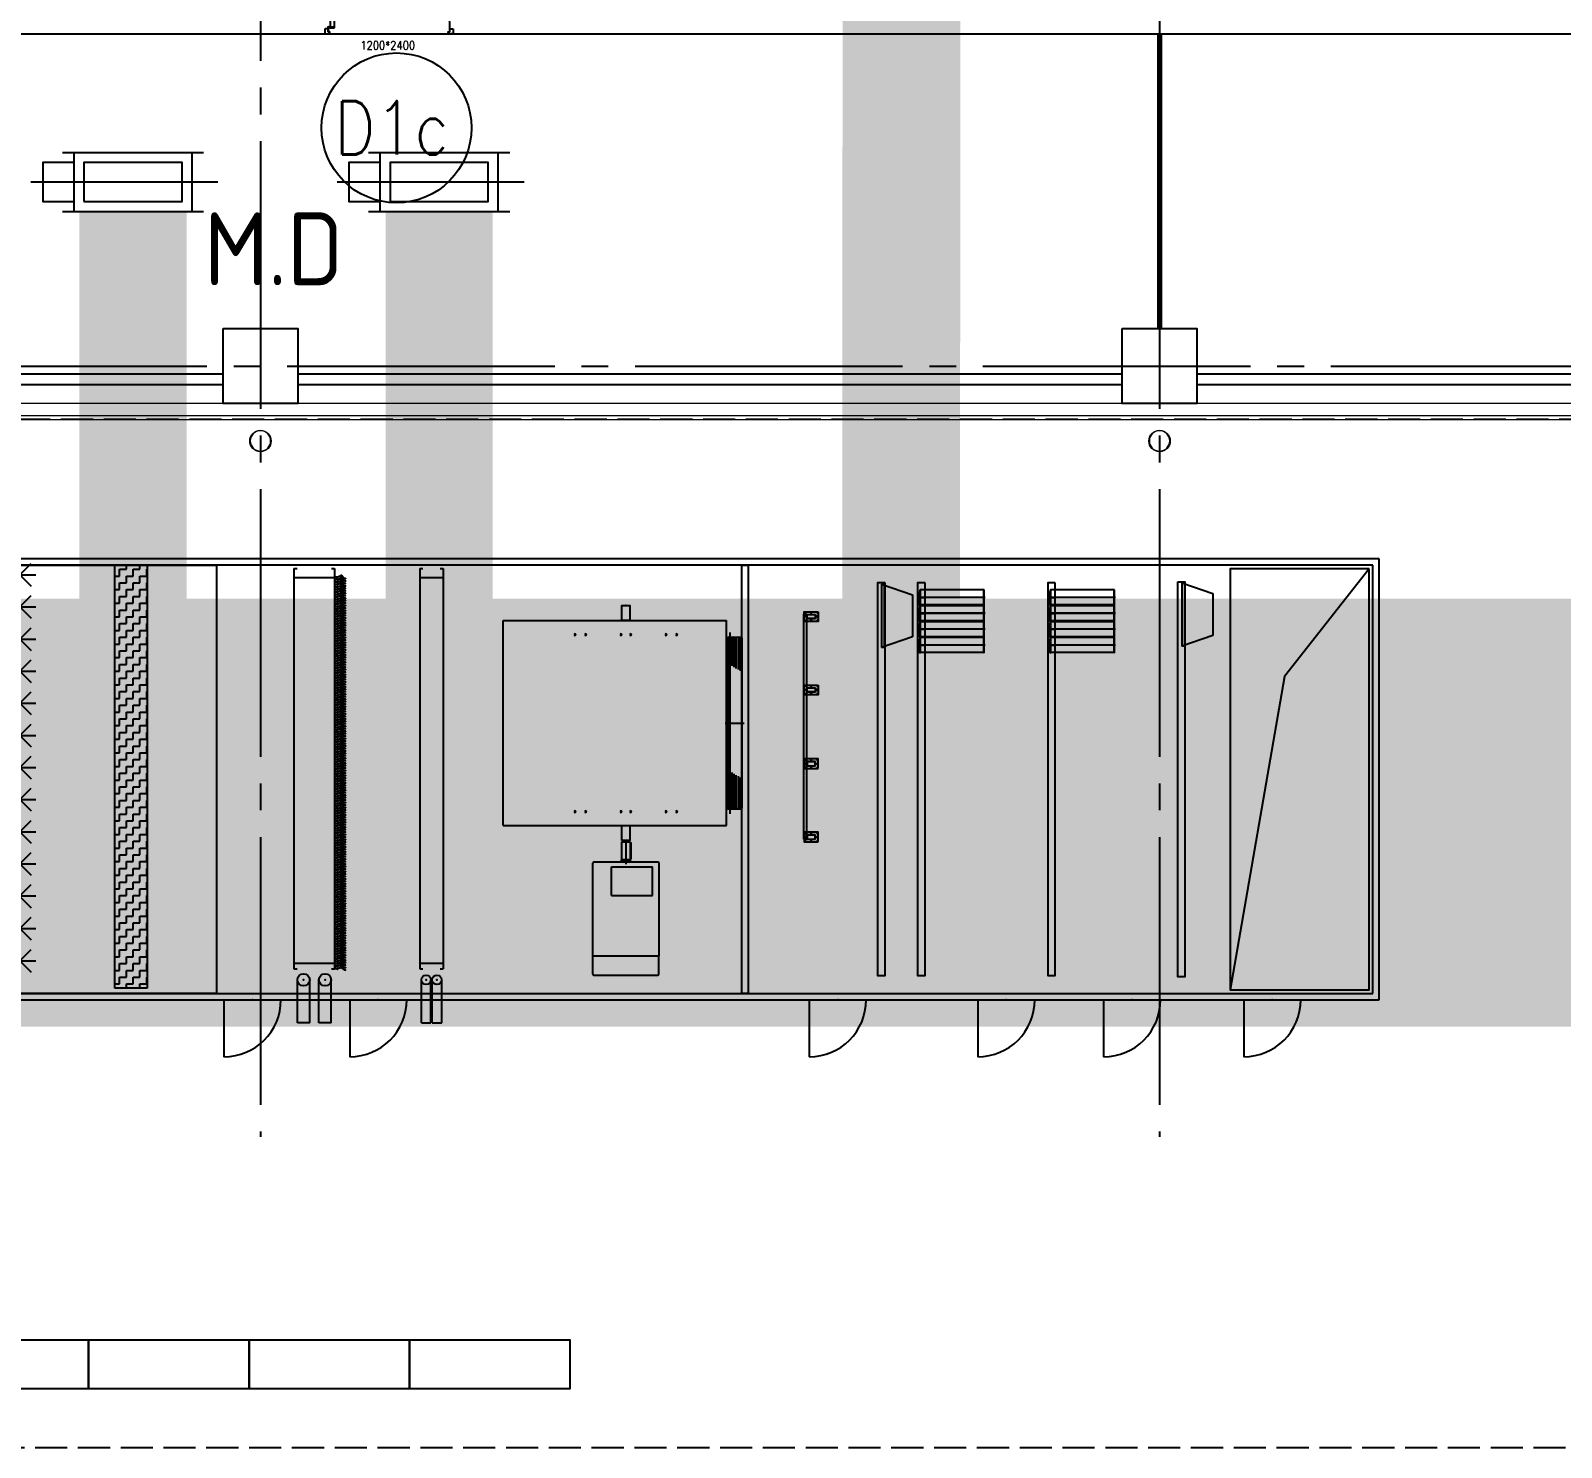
# Model space of a CAD drawing. Extents: x -960 to 27370, y -3283 to 11880.
# Drawn here: x 3265 to 4695, y -1010 to 313 of the extents above; entities that cross this region are included whole.
import ezdxf
from ezdxf.enums import TextEntityAlignment as Align

# ---------------------------------------------------------------- set-up
doc = ezdxf.new("R2010")
doc.units = 0
doc.header["$LTSCALE"] = 100
for name, pattern in [('188K-SM-03-F10-ARCH-PA-Y2257103$0$AP5A-SM-03-F20-ARCH-PA-Y2230801+Y2230803$0$ALL-PA-TXT-Y2221201$0$DASHED', [19.05, 12.7, -6.35]), ('188K-SM-03-F10-MECH-EQ-Y2257103$0$CENTER', [2, 1.25, -0.25, 0.25, -0.25]), ('188K-SM-03-F10-MECH-EQ-Y2257103$0$Hidden H04', [23, 15, -8]), ('X-S-FAB-L10$0$COL-CEN-LIN', [3.25, 2.5, -0.25, 0.25, -0.25]), ('X-S-FAB-L10$0$HIDDEN', [0.4, 0.3, -0.1])]:
    doc.linetypes.add(name, pattern=pattern)
for name, color, linetype in [('0-xref', 8, 'Continuous'), ('188K-SM-03-F10-ARCH-PA-Y2257103$0$K-Divider-7.5', 230, 'Continuous'), ('188K-SM-03-F10-ARCH-PA-Y2257103$0$K-Door', 4, 'Continuous'), ('188K-SM-03-F10-ARCH-PA-Y2257103$0$K-P1S-4.2-單抗', 3, 'Continuous'), ('188K-SM-03-F10-ARCH-PA-Y2257103$0$K-TXT', 7, 'Continuous'), ('188K-SM-03-F10-ARCH-PA-Y2257103$0$K-岩棉 2hr 7.5-非抗', 14, 'Continuous'), ('188K-SM-03-F10-MECH-EQ-Y2257103$0$ARW', 151, 'Continuous'), ('188K-SM-03-F10-MECH-EQ-Y2257103$0$FLC', 40, 'Continuous'), ('188K-SM-03-F10-MECH-EQ-Y2257103$0$HEPA', 6, 'Continuous'), ('188K-SM-03-F10-MECH-EQ-Y2257103$0$MOTOR', 7, 'Continuous'), ('188K-SM-03-F10-MECH-EQ-Y2257103$0$擋水簾', 151, 'Continuous'), ('188K-SM-03-F10-MECH-EQ-Y2257103$0$桶濾', 125, 'Continuous'), ('188K-SM-07-F15-HVAC-MA DUCT-Y2257103$0$0-MAU-SA', 5, 'Continuous'), ('188K-SM-07-F15-HVAC-MA DUCT-Y2257103$0$H-dp-md', 3, 'Continuous'), ('X-S-FAB-L10$0$0-DIM-TXT', 8, 'Continuous'), ('X-S-FAB-L10$0$A-OBJE-MEP', 8, 'Continuous'), ('X-S-FAB-L10$0$A-WALL-EX', 8, 'Continuous'), ('X-S-FAB-L10$0$BLOCK', 8, 'Continuous'), ('X-S-FAB-L10$0$CCL', 8, 'X-S-FAB-L10$0$COL-CEN-LIN'), ('X-S-FAB-L10$0$COL-S', 8, 'Continuous'), ('X-S-FAB-L10$0$HID', 8, 'X-S-FAB-L10$0$HIDDEN')]:
    doc.layers.add(name, color=color, linetype=linetype)
doc.styles.add('188K-SM-03-F10-ARCH-PA-Y2257103$0$AP5A-SM-03-F20-ARCH-PA-Y2230801+Y2230803$0$ALL-PA-TXT-Y2221201$0$Standard', font='txt.shx', dxfattribs={"bigfont": 'chineset.shx'})
doc.styles.add('188K-SM-03-F10-ARCH-PA-Y2257103$0$Standard', font='txt.shx', dxfattribs={"bigfont": 'chineset.shx'})
doc.styles.add('188K-SM-07-F15-HVAC-MA DUCT-Y2257103$0$aa-txt', font='isocp.shx', dxfattribs={"bigfont": 'chineset.shx'})
doc.styles.add('X-S-FAB-L10$0$CHINA', font='simplex.shx', dxfattribs={"width": 0.75, "bigfont": 'chineset.shx'})
doc.styles.add('X-S-FAB-L10$0$Standard', font='', dxfattribs={"width": 0.8})
doc.styles.add('X-S-FAB-L10$0$TG_NOTE_TEXT', font='simplex.shx', dxfattribs={"width": 0.75, "bigfont": 'chineset.shx'})
doc.styles.get('X-S-FAB-L10$0$Standard').set_extended_font_data('Microsoft JhengHei')

# ---------------------------------------------------------------- blocks, each defined once
blk = doc.blocks.new('X-S-FAB-L10$0$FAB2-L05')
at = {"layer": 'X-S-FAB-L10$0$CCL'}
for p, q in [((-22680, 11005), (-22680, 0)), ((-21840, 11005), (-21840, 0)), ((-26880, 720), (1210, 720))]:
    blk.add_line(p, q, dxfattribs=at)
at = {"layer": 'X-S-FAB-L10$0$COL-S'}
for points in [[(-22715, 755), (-22645, 755), (-22645, 685), (-22715, 685)], [(-21875, 755), (-21805, 755), (-21805, 685), (-21875, 685)]]:
    blk.add_lwpolyline(points, close=True, dxfattribs=at)
blk = doc.blocks.new('X-S-FAB-L10')
at = {"layer": 'X-S-FAB-L10$0$A-OBJE-MEP', "lineweight": 0, "flags": 128}
for points in [[(3489.5, -70, 1), (3470.5, -70, 1)], [(4329.5, -70, 1), (4310.5, -70, 1)]]:
    blk.add_lwpolyline(points, format="xyb", close=True, dxfattribs=at)
at = {"layer": 'X-S-FAB-L10$0$A-OBJE-MEP', "lineweight": 0}
for centre in [(3480, -70), (4320, -70)]:
    blk.add_circle(centre, 10, dxfattribs=at)
at = {"layer": 'X-S-FAB-L10$0$A-WALL-EX', "lineweight": 0}
blk.add_line((6815, -46.5), (1800, -46.5), dxfattribs=at)
at = {"layer": 'X-S-FAB-L10$0$A-WALL-EX', "lineweight": 0, "flags": 128}
for points in [[(6815, -35), (1800, -35)], [(1800, -50), (6815, -50)], [(1800, -50), (6815, -50)], [(1800, -50), (6815, -50)], [(1800, -50), (6815, -50)], [(1800, -50), (6815, -50)], [(1800, -50), (6815, -50)], [(1800, -50), (6815, -50)], [(1800, -50), (6815, -50)]]:
    blk.add_lwpolyline(points, dxfattribs=at)
at = {"layer": 'X-S-FAB-L10$0$COL-S'}
for p, q in [((3445, 35), (3515, 35)), ((3445, -35), (3445, 35)), ((3515, 35), (3515, -35)), ((4285, 35), (4355, 35)), ((4285, -35), (4285, 35)), ((4355, 35), (4355, -35)), ((3515, -35), (3445, -35)), ((4355, -35), (4285, -35))]:
    blk.add_line(p, q, dxfattribs=at)
at = {"layer": 'X-S-FAB-L10$0$HID'}
for p, q in [((6803.531, -50), (2509.135, -50)), ((2509.405, -1010), (17209, -1010))]:
    blk.add_line(p, q, dxfattribs=at)
at = {"layer": 'X-S-FAB-L10$0$BLOCK'}
blk.add_blockref('X-S-FAB-L10$0$FAB2-L05', (26160, -720), dxfattribs=at)
at = {"style": 'X-S-FAB-L10$0$TG_NOTE_TEXT', "width": 0.5, "flags": 1}
for p in [(7463.301, 9020), (18268.251, 8649), (11197.77, 4800.167), (16485.801, 4800.167), (25420.27, 2635), (13360, 320.001, 0), (7463.301, -33.333)]:
    blk.add_attdef('WH', text='', height=20, dxfattribs=at).set_placement(p, align=Align.BOTTOM_LEFT)
at = {"width": 0.5}
for style, p in [('X-S-FAB-L10$0$TG_NOTE_TEXT', (7585, 9020)), ('X-S-FAB-L10$0$TG_NOTE_TEXT', (18389.95, 8649)), ('X-S-FAB-L10$0$TG_NOTE_TEXT', (11117.5, 4813.5)), ('X-S-FAB-L10$0$TG_NOTE_TEXT', (16607.5, 4813.5)), ('X-S-FAB-L10$0$TG_NOTE_TEXT', (25350, 2635)), ('X-S-FAB-L10$0$Standard', (13129.375, 325.001, 0)), ('X-S-FAB-L10$0$TG_NOTE_TEXT', (7585, -20))]:
    blk.add_attdef('DESC', text='', height=10, dxfattribs=dict(at, style=style)).set_placement(p, align=Align.BOTTOM_LEFT)
for tag, style, p in [('TYPE', 'X-S-FAB-L10$0$TG_NOTE_TEXT', (7619.286, 9020)), ('NO', 'X-S-FAB-L10$0$TG_NOTE_TEXT', (7650.095, 9020)), ('TYPE', 'X-S-FAB-L10$0$TG_NOTE_TEXT', (18424.236, 8649)), ('NO', 'X-S-FAB-L10$0$TG_NOTE_TEXT', (18455.045, 8649)), ('NO', 'X-S-FAB-L10$0$TG_NOTE_TEXT', (11088.595, 4813.5)), ('TYPE', 'X-S-FAB-L10$0$TG_NOTE_TEXT', (11151.786, 4813.5)), ('TYPE', 'X-S-FAB-L10$0$TG_NOTE_TEXT', (16641.786, 4813.5)), ('NO', 'X-S-FAB-L10$0$TG_NOTE_TEXT', (16672.595, 4813.5)), ('NO', 'X-S-FAB-L10$0$TG_NOTE_TEXT', (25313, 2635)), ('TYPE', 'X-S-FAB-L10$0$TG_NOTE_TEXT', (25350, 2635)), ('NO', 'X-S-FAB-L10$0$Standard', (13100, 320.001, 0)), ('TYPE', 'X-S-FAB-L10$0$Standard', (13129.375, 320.001, 0)), ('TYPE', 'X-S-FAB-L10$0$TG_NOTE_TEXT', (7619.286, -20)), ('NO', 'X-S-FAB-L10$0$TG_NOTE_TEXT', (7650.095, -20))]:
    blk.add_attdef(tag, text='', height=10, dxfattribs=dict(at, style=style)).set_placement(p, align=Align.BOTTOM_RIGHT)
at = {"style": 'X-S-FAB-L10$0$TG_NOTE_TEXT', "width": 0.5, "flags": 1}
for rotation, p in [(180, (43, 7480)), (180, (943, 7480)), (90, (24310, 3717.77)), (270, (17080, 1711.699))]:
    blk.add_attdef('WH', text='', height=20, rotation=rotation, dxfattribs=at).set_placement(p, align=Align.BOTTOM_LEFT)
at = {"width": 0.5}
for rotation, style, p in [(180, 'X-S-FAB-L10$0$Standard', (317.625, 7480)), (180, 'X-S-FAB-L10$0$Standard', (1217.625, 7480)), (90, 'X-S-FAB-L10$0$TG_NOTE_TEXT', (24310, 3647.5)), (270, 'X-S-FAB-L10$0$TG_NOTE_TEXT', (17080, 1605))]:
    blk.add_attdef('DESC', text='', height=10, rotation=rotation, dxfattribs=dict(at, style=style)).set_placement(p, align=Align.BOTTOM_LEFT)
for tag, rotation, style, p in [('TYPE', 180, 'X-S-FAB-L10$0$Standard', (317.625, 7480)), ('NO', 180, 'X-S-FAB-L10$0$Standard', (347, 7480)), ('TYPE', 180, 'X-S-FAB-L10$0$Standard', (1217.625, 7480)), ('NO', 180, 'X-S-FAB-L10$0$Standard', (1247, 7480)), ('TYPE', 90, 'X-S-FAB-L10$0$TG_NOTE_TEXT', (24310, 3647.5)), ('NO', 90, 'X-S-FAB-L10$0$TG_NOTE_TEXT', (24310, 3610.5)), ('TYPE', 270, 'X-S-FAB-L10$0$TG_NOTE_TEXT', (17080, 1605)), ('NO', 270, 'X-S-FAB-L10$0$TG_NOTE_TEXT', (17080, 1573))]:
    blk.add_attdef(tag, text='', height=10, rotation=rotation, dxfattribs=dict(at, style=style)).set_placement(p, align=Align.BOTTOM_RIGHT)
at = {"layer": 'X-S-FAB-L10$0$0-DIM-TXT', "style": 'X-S-FAB-L10$0$CHINA', "width": 0.75}
for p in [(667.414, 7855.1, -2689.4), (22627.353, 6728.814), (25644.722, 6728.814), (24778.787, 5569.051), (1118.252, 4980), (417.801, 4594.623), (23874.84, 4355), (22927.43, 4330.122), (23749.869, 3901.367), (417.801, 3765.236), (1118.252, 3730), (417.801, 3115.79), (536.882, 2227.832), (16908.994, 1782.652), (888.445, 880.466), (16977.43, 750), (18878.841, 750), (25641.221, 553.233), (21364.03, 526.894)]:
    blk.add_attdef('HIG', text='', height=80, dxfattribs=at).set_placement(p, align=Align.MIDDLE_LEFT)
blk = doc.blocks.new('188K-SM-03-F10-ARCH-PA-Y2257103$0$單開庫板門-1200x2400)圓型拉環鎖+輔助鎖)')
at = {"ltscale": 0.1}
for p, q in [((26008.6, -11403.6), (26004.5, -11403.6)), ((26004.5, -11403.6), (26004.5, -11414.1)), ((26008.6, -11414.1), (26008.6, -11403.6)), ((26004.5, -11414.1), (26004.5, -11415.3)), ((26004.5, -11414.1), (26008.6, -11414.1)), ((26004.5, -11415.4), (26004.6, -11415.5)), ((26008.6, -11414), (26004.6, -11414)), ((26004.6, -11414.3), (26004.6, -11414.2)), ((26004.6, -11415.3), (26004.6, -11414.5)), ((26004.7, -11414.1), (26006.5, -11414.1)), ((26005.1, -11414.4), (26004.7, -11414.4)), ((26004.7, -11414.5), (26005.1, -11414.5)), ((26004.7, -11414.5), (26004.7, -11506)), ((26004.7, -11506), (26004.7, -11414.5)), ((26004.7, -11414.5), (26004.7, -11414.5)), ((26004.7, -11415.4), (26004.7, -11415.3)), ((26005.2, -11414.4), (26005.2, -11414.4)), ((26006.5, -11414.1), (26006.6, -11414.1)), ((26006.6, -11414.1), (26006.6, -11414.1)), ((26006.6, -11414.1), (26008.4, -11414.1)), ((26008.4, -11414.4), (26008, -11414.4)), ((26008, -11414.4), (26008, -11414.4)), ((26008, -11414.5), (26008.4, -11414.5)), ((26008.4, -11506), (26008.4, -11414.5)), ((26008.4, -11414.5), (26008.4, -11414.5)), ((26008.4, -11414.5), (26008.4, -11506)), ((26008.4, -11415.3), (26008.4, -11415.4)), ((26008.5, -11414.2), (26008.5, -11414.3)), ((26008.5, -11414.5), (26008.5, -11415.3)), ((26008.5, -11415.5), (26008.6, -11415.4)), ((26008.6, -11415.3), (26008.6, -11414.1)), ((26008.6, -11506.4), (26004.5, -11506.4)), ((26004.5, -11506.4), (26004.5, -11518)), ((26004.7, -11506), (26004.7, -11506)), ((26008.4, -11506), (26008.4, -11506)), ((26008.6, -11518), (26008.6, -11506.4)), ((25999.5, -11519.7), (25999.5, -11523.2)), ((26002.5, -11519.1), (26000, -11519.1)), ((26000, -11523.7), (26002.4, -11523.7)), ((26002.4, -11523.7), (26004.1, -11522.6)), ((26002.9, -11518.5), (26002.6, -11518.5)), ((26002.6, -11518.5), (26002.6, -11521)), ((26002.6, -11521.9), (26002.6, -11519.3)), ((26002.6, -11521), (26002.9, -11521)), ((26003.4, -11521.9), (26002.6, -11521.9)), ((26002.9, -11521), (26002.9, -11518.5)), ((26003.3, -11522.2), (26003.3, -11522)), ((26003.3, -11522), (26003.4, -11522)), ((26004, -11522.2), (26003.3, -11522.2)), ((26008.3, -11517.5), (26003.6, -11517.5)), ((26003.6, -11517.5), (26003.6, -11517.7)), ((26003.6, -11517.7), (26008.3, -11517.7)), ((26004.1, -11521.9), (26003.9, -11521.9)), ((26003.9, -11522), (26004, -11522)), ((26004, -11522), (26004, -11522.2)), ((26004.2, -11522.4), (26004.2, -11521.9)), ((26004.5, -11518), (26008.6, -11518)), ((26008.3, -11517.7), (26008.3, -11517.5)), ((26114.8, -11521.9), (26115.1, -11521.9)), ((26114.8, -11522.4), (26114.8, -11521.9)), ((26114.9, -11522), (26114.9, -11522.2)), ((26115.1, -11522), (26114.9, -11522)), ((26114.9, -11522.2), (26115.7, -11522.2)), ((26116.6, -11523.7), (26114.9, -11522.6)), ((26115.5, -11521.9), (26116.3, -11521.9)), ((26115.7, -11522), (26115.5, -11522)), ((26115.7, -11522.2), (26115.7, -11522)), ((26116.3, -11521.9), (26116.3, -11519.3)), ((26116.5, -11519.1), (26119, -11519.1)), ((26119, -11523.7), (26116.6, -11523.7)), ((26119.5, -11519.7), (26119.5, -11523.2))]:
    blk.add_line(p, q, dxfattribs=at)
blk.add_lwpolyline([(26006.6, -11506.4), (26006.5, -11506.3), (26004.7, -11506.3, -0.414214), (26004.6, -11506.3), (26004.6, -11506.1, -0.414214), (26004.7, -11506.1), (26005.1, -11506.1, 0.414214), (26005.2, -11506.1), (26005.2, -11506, 0.414214), (26005.1, -11506), (26004.7, -11506, -0.414214), (26004.6, -11506), (26004.6, -11505.2, -0.414214), (26004.7, -11505.2), (26004.7, -11505.2, 0.414214), (26004.7, -11505.2), (26004.7, -11505, 0.72636), (26004.6, -11505), (26004.5, -11505.1, 0.158507), (26004.5, -11505.2), (26004.5, -11506.4, 0.414214), (26004.6, -11506.5), (26008.6, -11506.5, 0.414214), (26008.6, -11506.4), (26008.6, -11505.2, 0.158507), (26008.6, -11505.1), (26008.5, -11505, 0.72636), (26008.4, -11505), (26008.4, -11505.2, 0.414214), (26008.5, -11505.2, -0.414214), (26008.5, -11505.2), (26008.5, -11506, -0.414214), (26008.4, -11506), (26008, -11506, 0.414214), (26008, -11506), (26008, -11506.1, 0.414214), (26008, -11506.1), (26008.4, -11506.1, -0.414214), (26008.5, -11506.1), (26008.5, -11506.3, -0.414214), (26008.4, -11506.3), (26006.6, -11506.3)], format="xyb", close=True, dxfattribs=at)
for points in [[(25999.5, -11518.9), (25999.5, -11523.9)], [(26119.5, -11518.9), (26119.5, -11523.9)]]:
    blk.add_lwpolyline(points)
at = {"linetype": '188K-SM-03-F10-ARCH-PA-Y2257103$0$AP5A-SM-03-F20-ARCH-PA-Y2230801+Y2230803$0$ALL-PA-TXT-Y2221201$0$DASHED', "ltscale": 0.01}
blk.add_arc((26001.1, -11518.7), 115.3, 359.8531, 85.8135, dxfattribs=at)
at = {"ltscale": 0.1}
for centre, radius, start, end in [((26004.6, -11414.1), 0.0313, 90, 180), ((26004.6, -11415.3), 0.0313, 180, 216.0274), ((26004.7, -11414.2), 0.0313, 90, 180), ((26004.7, -11414.3), 0.0313, 180, 270), ((26004.7, -11414.5), 0.0313, 90, 180), ((26004.7, -11415.3), 0.0209, 180, 270), ((26004.7, -11415.4), 0.0313, 216.0274, 360), ((26004.7, -11415.3), 0.0209, 360, 90), ((26005.1, -11414.4), 0.0313, 270, 0), ((26005.1, -11414.4), 0.0313, 0, 90), ((26008, -11414.4), 0.0313, 90, 180), ((26008, -11414.4), 0.0313, 180, 270), ((26008.4, -11414.2), 0.0313, 360, 90), ((26008.4, -11414.3), 0.0313, 270, 0), ((26008.4, -11414.5), 0.0313, 0, 90), ((26008.5, -11415.3), 0.0209, 90, 180), ((26008.5, -11415.4), 0.0313, 180, 323.9726), ((26008.5, -11415.3), 0.0209, 270, 360), ((26008.6, -11414.1), 0.0313, 360, 90), ((26008.6, -11415.3), 0.0313, 323.9726, 360)]:
    blk.add_arc(centre, radius, start, end, dxfattribs=at)
for centre, major_axis, start_param, end_param in [((26000, -11519.7), (0.369, -0.369), 2.356194, 3.926991), ((26000, -11523.2), (-0.369, -0.369), 5.497787, 7.068583), ((26002.5, -11519.3), (0.111, -0.111), 7.068583, 8.63938), ((26003.4, -11521.9), (-0.0369, -0.0369), 0.785398, 3.926991), ((26003.9, -11521.9), (-0.0369, -0.0369), 3.926991, 7.068583), ((26004.1, -11521.9), (0.0369, -0.0369), 7.068583, 8.63938), ((26003.9, -11522.4), (0.221, -0.221), 6.162283, 7.068583), ((26114.8, -11521.9), (-0.0369, -0.0369), -2.356194, -0.785398), ((26115.1, -11522.4), (-0.221, -0.221), -0.785398, 0.120903), ((26115.1, -11521.9), (0.0369, -0.0369), -0.785398, 2.356194), ((26115.5, -11521.9), (0.0369, -0.0369), 2.356194, 5.497787), ((26116.5, -11519.3), (-0.111, -0.111), -2.356194, -0.785398), ((26119, -11519.7), (-0.369, -0.369), 2.356194, 3.926991), ((26119, -11523.2), (0.369, -0.369), -0.785398, 0.785398)]:
    blk.add_ellipse(centre, major_axis=major_axis, ratio=1, start_param=start_param, end_param=end_param, dxfattribs=at)
at = {"ltscale": 0.1, "extrusion": (0, 0, -1)}
blk.add_ellipse((26003.1, -11517.9), major_axis=(-0.516, 0.516), ratio=1, start_param=5.497787, end_param=11.780972, dxfattribs=at)
at = {"color": 8, "ltscale": 0.1, "style": '188K-SM-03-F10-ARCH-PA-Y2257103$0$AP5A-SM-03-F20-ARCH-PA-Y2230801+Y2230803$0$ALL-PA-TXT-Y2221201$0$Standard', "width": 0.85}
blk.add_text('1200*2400', height=8, dxfattribs=at).set_placement((26058.4, -11534.4), align=Align.MIDDLE_CENTER)
blk = doc.blocks.new('188K-SM-03-F10-ARCH-PA-Y2257103')
at = {"layer": '188K-SM-03-F10-ARCH-PA-Y2257103$0$K-Divider-7.5', "const_width": 5, "elevation": 0}
blk.add_lwpolyline([(4320, 310), (4320, 35)], dxfattribs=at)
at = {"layer": '188K-SM-03-F10-ARCH-PA-Y2257103$0$K-P1S-4.2-單抗'}
blk.add_line((7405, 310, 0), (1860, 310, 0), dxfattribs=at)
at = {"layer": '188K-SM-03-F10-ARCH-PA-Y2257103$0$K-TXT'}
blk.add_circle((3607.1, 222.4, 0), 70, dxfattribs=at)
at = {"layer": '188K-SM-03-F10-ARCH-PA-Y2257103$0$K-岩棉 2hr 7.5-非抗'}
for p, q in [((3445, -7.5, 0), (2675, -7.5, 0)), ((4285, -7.5, 0), (3515, -7.5, 0)), ((5125, -7.5, 0), (4355, -7.5, 0)), ((3445, -17.5, 0), (2675, -17.5, 0)), ((4285, -17.5, 0), (3515, -17.5, 0)), ((5125, -17.5, 0), (4355, -17.5, 0))]:
    blk.add_line(p, q, dxfattribs=at)
at = {"layer": '188K-SM-03-F10-ARCH-PA-Y2257103$0$K-Door'}
blk.add_blockref('188K-SM-03-F10-ARCH-PA-Y2257103$0$單開庫板門-1200x2400)圓型拉環鎖+輔助鎖)', (-22459.5, 11833.9), dxfattribs=at)
at = {"layer": '188K-SM-03-F10-ARCH-PA-Y2257103$0$K-TXT', "style": '188K-SM-03-F10-ARCH-PA-Y2257103$0$Standard', "width": 0.85}
blk.add_text('D1c', height=50, dxfattribs=at).set_placement((3602.7, 222.4, 0), align=Align.MIDDLE)
blk = doc.blocks.new('188K-SM-03-F10-MECH-EQ-Y2257103$0$eli')
at = {"layer": '188K-SM-03-F10-MECH-EQ-Y2257103$0$擋水簾'}
for p, q in [((-48, 17), (-47, 16)), ((-46, 17), (-46, 17)), ((-42, 18), (-41, 21)), ((-40, 21), (-38, 21)), ((-40, 18), (-39, 20)), ((-39, 20), (-38, 20)), ((-5, 2), (-12, 7)), ((-4, 3), (-9, 6)), ((20, 24), (9, 13)), ((21, 23), (10, 11))]:
    blk.add_line(p, q, dxfattribs=at)
for centre, radius, start, end in [((-60, 16), 0.892, 56.5251, 332.9034), ((-46, 16), 0.841, 225, 45), ((-40, 20), 1.19, 90, 155), ((-39, 20), 0.595, 90, 155), ((-38, 21), 0.595, 270, 90), ((0, 8), 8.33, 233.7229, 329.3372), ((0, 8), 7.14, 233.7229, 329.3372), ((7, 4), 0.595, 329.3372, 149.3372), ((40, 31), 0.892, 241.4202, 146.5072)]:
    blk.add_arc(centre, radius, start, end, dxfattribs=at)
for centre, major_axis, ratio, start_param, end_param in [((-45, -34), (54.7, 1), 0.945652, 1.612744, 1.817259), ((-45, -34), (54.7, 1), 0.945652, 0.892621, 1.570796), ((-2, 15), (13.6, 1.8), 0.565217, 3.706747, 4.814407), ((-3, 15), (14.6, 2.6), 0.6, 4.193923, 5.58693), ((-3, 15), (13.5, 2.4), 0.565217, -1.468778, -0.576163), ((30, 18), (13.2, 9.6), 0.581818, 0.469896, 1.87896)]:
    blk.add_ellipse(centre, major_axis=major_axis, ratio=ratio, start_param=start_param, end_param=end_param, dxfattribs=at)
for points, knots in [([(-42, 18), (-45, 19), (-48, 19), (-54, 18), (-57, 17), (-60, 17)], [4.6316548, 4.6316548, 4.6316548, 4.6316548, 4.809552, 4.809552, 4.958975, 4.958975, 4.958975, 4.958975]), ([(-13, 9), (-14, 10), (-16, 11), (-20, 13), (-24, 15), (-32, 17), (-36, 18), (-40, 18), (-40, 18), (-40, 18)], [4.0840634, 4.0840634, 4.0840634, 4.0840634, 4.1613431, 4.1613431, 4.3774127, 4.3774127, 4.5934823, 4.5934823, 4.6006647, 4.6006647, 4.6006647, 4.6006647]), ([(39, 31), (39, 31), (38, 32), (36, 32), (34, 31), (30, 30), (28, 29), (25, 27), (23, 26), (21, 24), (20, 24), (20, 23)], [6.799371, 6.799371, 6.799371, 6.799371, 6.892242, 6.892242, 7.324796, 7.324796, 7.671916, 7.671916, 8.019037, 8.019037, 8.162145, 8.162145, 8.162145, 8.162145])]:
    blk.add_open_spline(points, degree=3, knots=knots, dxfattribs=at)
blk = doc.blocks.new('188K-SM-03-F10-MECH-EQ-Y2257103$0$A$C1EE42846')
at = {"color": 4}
for p, q in [((0, 3970), (0, 230)), ((0, 3970), (30, 3970)), ((380, 3880), (0, 3880)), ((350, 3970), (380, 3970)), ((380, 3970), (380, 230)), ((380, 280), (0, 280)), ((0, 230), (30, 230)), ((350, 230), (380, 230)), ((33, -275), (33, 127)), ((147, -275), (147, 127)), ((233, -275), (233, 127)), ((347, -275), (347, 129)), ((147, -275), (33, -275)), ((347, -275), (233, -275))]:
    blk.add_line(p, q, dxfattribs=at)
for centre in [(90, 127), (290, 127)]:
    blk.add_circle(centre, 57.1, dxfattribs=at)
for p in [(90, 127), (290, 127)]:
    blk.add_point(p, dxfattribs=at)
at = {"xscale": -0.9824656600831077, "yscale": 0.9824656600831077, "zscale": 0.9824656600831077, "rotation": 180}
for p in [(442, 3905), (442, 3882), (442, 3790), (442, 3767), (442, 3744), (442, 3721), (442, 3859), (442, 3836), (442, 3813), (442, 3698), (442, 3675), (442, 3652), (442, 3629), (442, 3606), (442, 3583), (442, 3560), (442, 3537), (442, 3514), (442, 3491), (442, 3468), (442, 3445), (442, 3422), (442, 3399), (442, 3376), (442, 3353), (442, 3330), (442, 3307), (442, 3284), (442, 3261), (442, 3238), (442, 3215), (442, 3192), (442, 3169), (442, 3146), (442, 3123), (442, 3100), (442, 3077), (442, 3054), (442, 3031), (442, 3008), (442, 2985), (442, 2962), (442, 2939), (442, 2916), (442, 2893), (442, 2870), (442, 2847), (442, 2824), (442, 2801), (442, 2778), (442, 2755), (442, 2732), (442, 2709), (442, 2686), (442, 2663), (442, 2640), (442, 2617), (442, 2594), (442, 2571), (442, 2548), (442, 2525), (442, 2502), (442, 2479), (442, 2456), (442, 2433), (442, 2410), (442, 2387), (442, 2364), (442, 2341), (442, 2318), (442, 2295), (442, 2272), (442, 2249), (442, 2226), (442, 2203), (442, 2180), (442, 2157), (442, 2134), (442, 2111), (442, 2088), (442, 2065), (442, 2042), (442, 2019), (442, 1996), (442, 1973), (442, 1950), (442, 1927), (442, 1904), (442, 1881), (442, 1858), (442, 1835), (442, 1812), (442, 1789), (442, 1766), (442, 1743), (442, 1720), (442, 1697), (442, 1674), (442, 1651), (442, 1628), (442, 1605), (442, 1582), (442, 1559), (442, 1536), (442, 1513), (442, 1490), (442, 1467), (442, 1444), (442, 1421), (442, 1398), (442, 1375), (442, 1352), (442, 1329), (442, 1306), (442, 1283), (442, 1260), (442, 1237), (442, 1214), (442, 1191), (442, 1168), (442, 1145), (442, 1122), (442, 1099), (442, 1076), (442, 1053), (442, 1030), (442, 1007), (442, 984), (442, 961), (442, 938), (442, 915), (442, 892), (442, 869), (442, 846), (442, 823), (442, 800), (442, 777), (442, 754), (442, 731), (442, 708), (442, 685), (442, 662), (442, 639), (442, 616), (442, 593), (442, 570), (442, 547), (442, 524), (442, 501), (442, 478), (442, 455), (442, 432), (442, 409), (442, 386), (442, 363), (442, 340), (442, 317), (442, 294), (442, 271), (442, 248)]:
    blk.add_blockref('188K-SM-03-F10-MECH-EQ-Y2257103$0$eli', p, dxfattribs=at)
blk = doc.blocks.new('188K-SM-03-F10-MECH-EQ-Y2257103$0$A$C20831D72')
at = {"color": 1}
for p, q in [((0, 3970), (0, 230)), ((0, 3970), (30, 3970)), ((220, 3880), (0, 3880)), ((190, 3970), (220, 3970)), ((220, 3970), (220, 230)), ((220, 280), (0, 280)), ((0, 230), (30, 230)), ((190, 230), (220, 230)), ((15, -275), (15, 127)), ((105, -275), (105, 127)), ((115, -275), (115, 127)), ((205, -275), (205, 127)), ((15, -275), (105, -275)), ((115, -275), (205, -275))]:
    blk.add_line(p, q, dxfattribs=at)
for centre in [(60, 127), (160, 127)]:
    blk.add_circle(centre, 44.5, dxfattribs=at)
for p in [(60, 127), (160, 127)]:
    blk.add_point(p, dxfattribs=at)
blk = doc.blocks.new('188K-SM-03-F10-MECH-EQ-Y2257103$0$%%C7 孔徑')
at = {"color": 4}
blk.add_circle((0, 0), 3.5, dxfattribs=at)
blk.add_point((0, 0))
blk = doc.blocks.new('188K-SM-03-F10-MECH-EQ-Y2257103$0$A$C6e2866f5')
blk.add_lwpolyline([(45, -105), (-45, -105), (-45, 25), (45, 25)], close=True)
at = {"linetype": '188K-SM-03-F10-MECH-EQ-Y2257103$0$Hidden H04', "lineweight": -3}
for points in [[(-20, 0), (20, 0), (20, -80), (-20, -80)], [(-18, -2), (18, -2), (18, -78), (-18, -78)]]:
    blk.add_lwpolyline(points, close=True, dxfattribs=at)
for p in [(-37, 17), (0, 17), (37, 17), (-37, -40), (36.75, -40)]:
    blk.add_blockref('188K-SM-03-F10-MECH-EQ-Y2257103$0$%%C7 孔徑', p)
at = {"xscale": -1, "rotation": 180}
for p in [(-37, -97), (0, -97), (37, -97)]:
    blk.add_blockref('188K-SM-03-F10-MECH-EQ-Y2257103$0$%%C7 孔徑', p, dxfattribs=at)
blk = doc.blocks.new('188K-SM-03-F10-MECH-EQ-Y2257103$0$A$C3A4033FF')
blk.add_blockref('188K-SM-03-F10-MECH-EQ-Y2257103$0$A$C6e2866f5', (-20, 0))
blk = doc.blocks.new('188K-SM-03-F10-MECH-EQ-Y2257103$0$FLC-1250-W')
at = {"layer": '188K-SM-03-F10-MECH-EQ-Y2257103$0$FLC'}
for p, q in [((0, 796), (0, -796)), ((130, 796), (130, -796))]:
    blk.add_line(p, q, dxfattribs=at)
at = {"layer": '188K-SM-03-F10-MECH-EQ-Y2257103$0$FLC', "color": 1}
for p, q in [((20, 546), (20, 796)), ((40, 534), (40, 796)), ((60, 523), (60, 796)), ((80, 511), (80, 796)), ((100, 500), (100, 796)), ((120, 488), (120, 796)), ((20, -796), (20, -450)), ((40, -796), (40, -462)), ((60, -796), (60, -473)), ((80, -796), (80, -485)), ((100, -796), (100, -496)), ((120, -796), (120, -508))]:
    blk.add_line(p, q, dxfattribs=at)
at = {"layer": '188K-SM-03-F10-MECH-EQ-Y2257103$0$FLC', "color": 1, "linetype": '188K-SM-03-F10-MECH-EQ-Y2257103$0$CENTER', "ltscale": 5}
blk.add_line((-25, 0), (152, 0), dxfattribs=at)
at = {"layer": '188K-SM-03-F10-MECH-EQ-Y2257103$0$FLC'}
for centre, start, end in [((5, 796), 0, 180), ((15, 796), 0, 180), ((25, 796), 0, 180), ((35, 796), 0, 180), ((45, 796), 0, 180), ((55, 796), 0, 180), ((65, 796), 0, 180), ((75, 796), 0, 180), ((85, 796), 0, 180), ((95, 796), 0, 180), ((105, 796), 0, 180), ((115, 796), 0, 180), ((125, 796), 0, 180), ((125, 796), 0, 180), ((125, 796), 0, 180), ((125, 796), 0, 180), ((125, 796), 0, 180), ((125, 796), 0, 180), ((125, 796), 0, 180), ((125, 796), 0, 180), ((125, 796), 0, 180), ((125, 796), 0, 180), ((125, 796), 0, 180), ((125, 796), 0, 180), ((5, -796), 180, 0), ((15, -796), 180, 0), ((25, -796), 180, 0), ((35, -796), 180, 0), ((45, -796), 180, 0), ((55, -796), 180, 0), ((65, -796), 180, 0), ((75, -796), 180, 0), ((85, -796), 180, 0), ((95, -796), 180, 0), ((105, -796), 180, 0), ((115, -796), 180, 0), ((125, -796), 180, 0), ((125, -796), 180, 0), ((125, -796), 180, 0), ((125, -796), 180, 0), ((125, -796), 180, 0), ((125, -796), 180, 0), ((125, -796), 180, 0), ((125, -796), 180, 0), ((125, -796), 180, 0), ((125, -796), 180, 0), ((125, -796), 180, 0), ((125, -796), 180, 0)]:
    blk.add_arc(centre, 5, start, end, dxfattribs=at)
blk = doc.blocks.new('188K-SM-03-F10-MECH-EQ-Y2257103$0$%%C14 孔位')
at = {"color": 1}
blk.add_circle((0, 0), 7, dxfattribs=at)
blk.add_point((0, 0))
blk = doc.blocks.new('188K-SM-03-F10-MECH-EQ-Y2257103$0$A$C7940598F')
for p, q in [((0, 0), (0, 2085)), ((0, 2085), (1915, 2085)), ((1804, 2115), (111, 2115)), ((164, 2115), (164, 2085)), ((1751, 2115), (1751, 2085)), ((1915, 0), (1915, 2085)), ((0, 0), (1915, 0))]:
    blk.add_line(p, q)
for points in [[(-140, 1107.5), (0, 1107.5), (0, 1182.5), (-140, 1182.5)], [(1915, 1107.5), (2055, 1107.5), (2055, 1182.5), (1915, 1182.5)]]:
    blk.add_lwpolyline(points, close=True)
for p in [(-140, 1145), (2055, 1145)]:
    blk.add_point(p)
for p in [(131, 1620), (1784, 1620), (131, 1520), (1784, 1520), (131, 1190), (1784, 1190), (131, 1100), (1784, 1100), (131, 770), (1784, 770), (131, 670), (1784, 670)]:
    blk.add_blockref('188K-SM-03-F10-MECH-EQ-Y2257103$0$%%C14 孔位', p)
blk = doc.blocks.new('188K-SM-03-F10-MECH-EQ-Y2257103$0$HPF-610-292側視圖')
at = {"layer": '188K-SM-03-F10-MECH-EQ-Y2257103$0$HEPA'}
for p, q in [((0, 598), (292, 498)), ((0, 598), (0, 6)), ((0, 598), (25, 598)), ((25, 598), (25, 6)), ((292, 498), (292, 106)), ((292, 106), (0, 6)), ((25, 6), (0, 6))]:
    blk.add_line(p, q, dxfattribs=at)
blk = doc.blocks.new('188K-SM-03-F10-MECH-EQ-Y2257103$0$A$C03D53DB9')
at = {"layer": '188K-SM-03-F10-MECH-EQ-Y2257103$0$桶濾'}
for p, q in [((10, 0), (10, 145)), ((10, 145), (13, 145)), ((13, 0), (13, 145)), ((13, 143), (607, 143)), ((610, 145), (607, 145)), ((607, 145), (607, 0)), ((610, 145), (610, 0)), ((0, 72), (602, 72)), ((13, 2), (607, 2)), ((624, 72), (557, 72)), ((614, 127), (610, 127)), ((614, 17), (610, 17)), ((617, 11), (610, 11)), ((617, 6), (610, 6)), ((614, 127), (614, 17)), ((617, 107), (614, 107)), ((617, 102), (614, 102)), ((617, 108), (617, 100)), ((617, 12), (617, 4)), ((619, 109), (618, 109)), ((618, 109), (618, 99)), ((619, 99), (618, 99)), ((619, 13), (618, 13)), ((618, 13), (618, 3)), ((619, 3), (618, 3)), ((619, 99), (619, 109)), ((622, 106), (619, 109)), ((622, 103), (619, 99)), ((619, 3), (619, 13)), ((622, 10), (619, 13)), ((622, 7), (619, 3)), ((622, 106), (622, 103)), ((622, 10), (622, 7)), ((10, 0), (13, 0)), ((610, 0), (607, 0))]:
    blk.add_line(p, q, dxfattribs=at)
for centre, start, end in [((618, 108), 90, 180), ((618, 100), 180, 270), ((618, 12), 90, 180), ((618, 4), 180, 270)]:
    blk.add_arc(centre, 1, start, end, dxfattribs=at)
blk = doc.blocks.new('188K-SM-03-F10-MECH-EQ-Y2257103$0$Motor315L-頂視圖-東(50HZ)')
blk.add_line((45, -17), (45, -173))
at = {"layer": '188K-SM-03-F10-MECH-EQ-Y2257103$0$MOTOR', "color": 1, "linetype": '188K-SM-03-F10-MECH-EQ-Y2257103$0$CENTER', "ltscale": 20}
blk.add_line((0, 0), (0, -219), dxfattribs=at)
at = {"layer": '188K-SM-03-F10-MECH-EQ-Y2257103$0$MOTOR'}
for p, q in [((-40, -10), (40, -10)), ((-40, -10), (-40, -180)), ((40, -10), (40, -180)), ((40, -17), (45, -17)), ((-310, -1077), (-310, -210)), ((300, -200), (-300, -200)), ((-135, -245), (250, -245)), ((-135, -511), (-135, -245)), ((-50, -195), (-50, -200)), ((-44, -185), (-44, -190)), ((44, -190), (-44, -190)), ((40, -180), (-40, -180)), ((40, -173), (45, -173)), ((44, -185), (44, -190)), ((50, -195), (50, -200)), ((250, -511), (250, -245)), ((310, -1077), (310, -210)), ((-135, -511), (250, -511)), ((-310, -1077), (310, -1077)), ((-309, -1247), (-309, -1077)), ((309, -1247), (309, -1077)), ((-299, -1257), (299, -1257))]:
    blk.add_line(p, q, dxfattribs=at)
for centre, radius, start, end in [((-300, -210), 10, 90, 180), ((-44, -195), 5, 90, 180), ((-40, -185), 5, 90, 180), ((40, -185), 5, 0, 90), ((44, -195), 5, 0, 90), ((300, -210), 10, 0, 90), ((-299, -1247), 10, 180, 270), ((299, -1247), 10, 270, 0)]:
    blk.add_arc(centre, radius, start, end, dxfattribs=at)
blk = doc.blocks.new('188K-SM-03-F10-MECH-EQ-Y2257103$0$A$C0D54229D')
at = {"color": 2}
for q in [(0, -532), (532, 0)]:
    blk.add_line((0, 0), q, dxfattribs=at)
blk.add_arc((0, 0), 532, 270, 0, dxfattribs=at)
blk.add_point((266, 0))
blk = doc.blocks.new('188K-SM-03-F10-MECH-EQ-Y2257103$0$0-CRMAU-12W')
at = {"layer": '188K-SM-03-F10-MECH-EQ-Y2257103$0$ARW'}
h = blk.add_hatch(dxfattribs=at)
h.set_pattern_fill('ZIGZAG', color=256, scale=20, style=0)
h.set_pattern_definition([(0, (-13062, -9455), (63.5, 63.5), [63.5, -63.5]), (90, (-12998.5, -9455), (-63.5, 63.5), [63.5, -63.5])])
h.paths.add_polyline_path([(-11812, -60), (-11512, -60), (-11512, -4010), (-11812, -4010)])
at = {"color": 4}
for p, q in [((0, 0), (-18620, 0)), ((0, -4120), (0, 0)), ((-60, -60), (-18560, -60)), ((-60, -4060), (-60, -60)), ((-18620, -4120), (0, -4120)), ((-18560, -4060), (-60, -4060))]:
    blk.add_line(p, q, dxfattribs=at)
at = {"color": 6}
for p, q in [((-94, -95), (-883, -1099)), ((-883, -1099), (-1393, -4025))]:
    blk.add_line(p, q, dxfattribs=at)
blk.add_lwpolyline([(-10864, -4060), (-12864, -4060), (-12864, -60), (-10864, -60)], close=True)
at = {"color": 4}
for points in [[(-5956, -60), (-5896, -60), (-5896, -4060), (-5956, -4060)], [(-1880, -215), (-1815, -215), (-1815, -3905), (-1880, -3905)], [(-5379, -2620), (-5346, -2620), (-5346, -520), (-5379, -520)]]:
    blk.add_lwpolyline(points, close=True, dxfattribs=at)
at = {"color": 6}
blk.add_lwpolyline([(-94, -95), (-1393, -95), (-1393, -4025), (-94, -4025)], close=True, dxfattribs=at)
at = {"color": 2}
for points in [[(-4616, -226), (-4686, -226), (-4686, -3894), (-4616, -3894)], [(-4242, -226), (-4312, -226), (-4312, -3894), (-4242, -3894)], [(-3026, -226), (-3096, -226), (-3096, -3894), (-3026, -3894)]]:
    blk.add_lwpolyline(points, close=True, dxfattribs=at)
at = {"layer": '188K-SM-03-F10-MECH-EQ-Y2257103$0$ARW'}
for p, q in [((-12700, -150), (-12594, -44)), ((-11812, -4010), (-11812, -60)), ((-11812, -60), (-11512, -60)), ((-11512, -60), (-11512, -4010)), ((-12700, -150), (-12550, -150)), ((-12700, -150), (-12594, -256)), ((-12700, -450), (-12594, -344)), ((-12700, -450), (-12550, -450)), ((-12700, -450), (-12594, -556)), ((-12700, -450), (-12550, -450)), ((-12700, -450), (-12594, -556)), ((-12701, -750), (-12595, -644)), ((-12700, -750), (-12550, -750)), ((-12700, -750), (-12594, -856)), ((-12700, -1050), (-12594, -944)), ((-12700, -1050), (-12550, -1050)), ((-12700, -1050), (-12594, -1156)), ((-12700, -1350), (-12594, -1244)), ((-12700, -1350), (-12550, -1350)), ((-12700, -1350), (-12594, -1456)), ((-12700, -1650), (-12594, -1544)), ((-12700, -1650), (-12550, -1650)), ((-12700, -1650), (-12594, -1756)), ((-12700, -1950), (-12594, -1844)), ((-12700, -1950), (-12550, -1950)), ((-12700, -1950), (-12594, -2056)), ((-12700, -2250), (-12594, -2144)), ((-12700, -2250), (-12550, -2250)), ((-12700, -2250), (-12594, -2356)), ((-12700, -2550), (-12594, -2444)), ((-12700, -2550), (-12550, -2550)), ((-12700, -2550), (-12594, -2656)), ((-12700, -2850), (-12594, -2744)), ((-12700, -2850), (-12550, -2850)), ((-12700, -2850), (-12594, -2956)), ((-12700, -3150), (-12594, -3044)), ((-12700, -3150), (-12550, -3150)), ((-12700, -3155), (-12594, -3261)), ((-12700, -3455), (-12594, -3349)), ((-12700, -3455), (-12550, -3455)), ((-12700, -3455), (-12594, -3561)), ((-12700, -3755), (-12594, -3649)), ((-12700, -3755), (-12550, -3755)), ((-12700, -3755), (-12594, -3861)), ((-11512, -4010), (-11812, -4010))]:
    blk.add_line(p, q, dxfattribs=at)
at = {"color": 1}
for name, p in [('188K-SM-03-F10-MECH-EQ-Y2257103$0$A$C1EE42846', (-10139, -4060)), ('188K-SM-03-F10-MECH-EQ-Y2257103$0$A$C20831D72', (-8964, -4060))]:
    blk.add_blockref(name, p, dxfattribs=at)
at = {"xscale": -1, "rotation": 270}
blk.add_blockref('188K-SM-03-F10-MECH-EQ-Y2257103$0$A$C7940598F', (-8183, -2493), dxfattribs=at)
at = {"color": 4, "rotation": 90.00000000000001}
for p in [(-5346, -520), (-5346, -1205)]:
    blk.add_blockref('188K-SM-03-F10-MECH-EQ-Y2257103$0$A$C3A4033FF', p, dxfattribs=at)
at = {"color": 4, "xscale": -1, "rotation": 90}
for p in [(-5346, -1935), (-5346, -2620)]:
    blk.add_blockref('188K-SM-03-F10-MECH-EQ-Y2257103$0$A$C3A4033FF', p, dxfattribs=at)
for name, p in [('188K-SM-03-F10-MECH-EQ-Y2257103$0$Motor315L-頂視圖-東(50HZ)', (-7038, -2633)), ('188K-SM-03-F10-MECH-EQ-Y2257103$0$A$C0D54229D', (-10793, -4120)), ('188K-SM-03-F10-MECH-EQ-Y2257103$0$A$C0D54229D', (-9618, -4120)), ('188K-SM-03-F10-MECH-EQ-Y2257103$0$A$C0D54229D', (-5325, -4120)), ('188K-SM-03-F10-MECH-EQ-Y2257103$0$A$C0D54229D', (-3750, -4120)), ('188K-SM-03-F10-MECH-EQ-Y2257103$0$A$C0D54229D', (-2575, -4120)), ('188K-SM-03-F10-MECH-EQ-Y2257103$0$A$C0D54229D', (-1265, -4120))]:
    blk.add_blockref(name, p)
at = {"layer": '188K-SM-03-F10-MECH-EQ-Y2257103$0$FLC'}
blk.add_blockref('188K-SM-03-F10-MECH-EQ-Y2257103$0$FLC-1250-W', (-6086, -1535), dxfattribs=at)
at = {"layer": '188K-SM-03-F10-MECH-EQ-Y2257103$0$HEPA'}
for p in [(-4651, -836), (-1845, -822), (-1845, -822)]:
    blk.add_blockref('188K-SM-03-F10-MECH-EQ-Y2257103$0$HPF-610-292側視圖', p, dxfattribs=at)
at = {"layer": '188K-SM-03-F10-MECH-EQ-Y2257103$0$桶濾', "xscale": -1}
for p in [(-3680, -434), (-3680, -435), (-2464, -434), (-2464, -435), (-3680, -582), (-3680, -583), (-2464, -582), (-2464, -583), (-3680, -730), (-3680, -731), (-2464, -730), (-2464, -731), (-3680, -878), (-3680, -879), (-2464, -878), (-2464, -879)]:
    blk.add_blockref('188K-SM-03-F10-MECH-EQ-Y2257103$0$A$C03D53DB9', p, dxfattribs=at)
blk = doc.blocks.new('188K-SM-03-F10-MECH-EQ-Y2257103')
at = {"color": 1, "ltscale": 1000}
for points in [[(3169.3, -955), (3319.3, -955), (3319.3, -910), (3169.3, -910)], [(3319.3, -955), (3469.3, -955), (3469.3, -910), (3319.3, -910)], [(3469.3, -955), (3619.3, -955), (3619.3, -910), (3469.3, -910)], [(3619.3, -955), (3769.3, -955), (3769.3, -910), (3619.3, -910)]]:
    blk.add_lwpolyline(points, close=True, dxfattribs=at)
at = {"xscale": 0.1, "yscale": 0.1, "zscale": 0.1}
blk.add_blockref('188K-SM-03-F10-MECH-EQ-Y2257103$0$0-CRMAU-12W', (4525.2, -180), dxfattribs=at)
blk = doc.blocks.new('188K-SM-07-F15-HVAC-MA DUCT-Y2257103$0$MD')
at = {"layer": '188K-SM-07-F15-HVAC-MA DUCT-Y2257103$0$H-dp-md'}
for p, q in [((-75, 410.1), (-75, -66.5)), ((-150, 330), (-150, -30)), ((0, 330), (0, -30)), ((-150, 300), (0, 300)), ((0, 0), (-150, 0))]:
    blk.add_line(p, q, dxfattribs=at)
for points in [[(-125, 300), (-25, 300), (-25, 380), (-125, 380)], [(-125, 275), (-125, 25), (-25, 25), (-25, 275)]]:
    blk.add_lwpolyline(points, close=True, dxfattribs=at)
blk = doc.blocks.new('188K-SM-07-F15-HVAC-MA DUCT-Y2257103')
at = {"layer": '188K-SM-07-F15-HVAC-MA DUCT-Y2257103$0$0-MAU-SA', "color": 5, "linetype": 'ByBlock'}
for points, const_width in [([(4078.6, -402), (4081.5, 8445.4), (4610.7, 8445.4), (4610.7, 8843)], 110), ([(3360.9, -397.5), (3360.9, 144.4)], 100), ([(3646.9, -397.5), (3646.9, 144.4)], 100)]:
    blk.add_lwpolyline(points, dxfattribs=dict(at, const_width=const_width))
at = {"layer": '188K-SM-07-F15-HVAC-MA DUCT-Y2257103$0$0-MAU-SA', "color": 5, "ltscale": 1000, "const_width": 400}
blk.add_lwpolyline([(2669.2, -417.2), (6392.5, -417.2), (6692.5, -717.2), (7951.5, -717.2), (8251.5, -417.2), (12400.9, -417.2), (12675, -691.2), (17095.6, -691.2)], dxfattribs=at)
at = {"xscale": 0.3666666666666666, "yscale": 0.3666666666666666, "zscale": 0.3666666666666666, "rotation": 90}
for p in [(3415.9, 199.4), (3701.9, 199.4)]:
    blk.add_blockref('188K-SM-07-F15-HVAC-MA DUCT-Y2257103$0$MD', p, dxfattribs=at)
at = {"layer": '188K-SM-07-F15-HVAC-MA DUCT-Y2257103$0$H-dp-md', "style": '188K-SM-07-F15-HVAC-MA DUCT-Y2257103$0$aa-txt'}
blk.add_text('M.D', height=68, dxfattribs=at).set_placement((3427.3, 75.5))

msp = doc.modelspace()

# ---------------------------------------------------------------- block references
msp.add_blockref('188K-SM-07-F15-HVAC-MA DUCT-Y2257103', (0, 0))
at = {"layer": '0-xref'}
for name in ['X-S-FAB-L10', '188K-SM-03-F10-ARCH-PA-Y2257103', '188K-SM-03-F10-MECH-EQ-Y2257103']:
    msp.add_blockref(name, (0, 0), dxfattribs=at)

doc.saveas('drawing.dxf')
